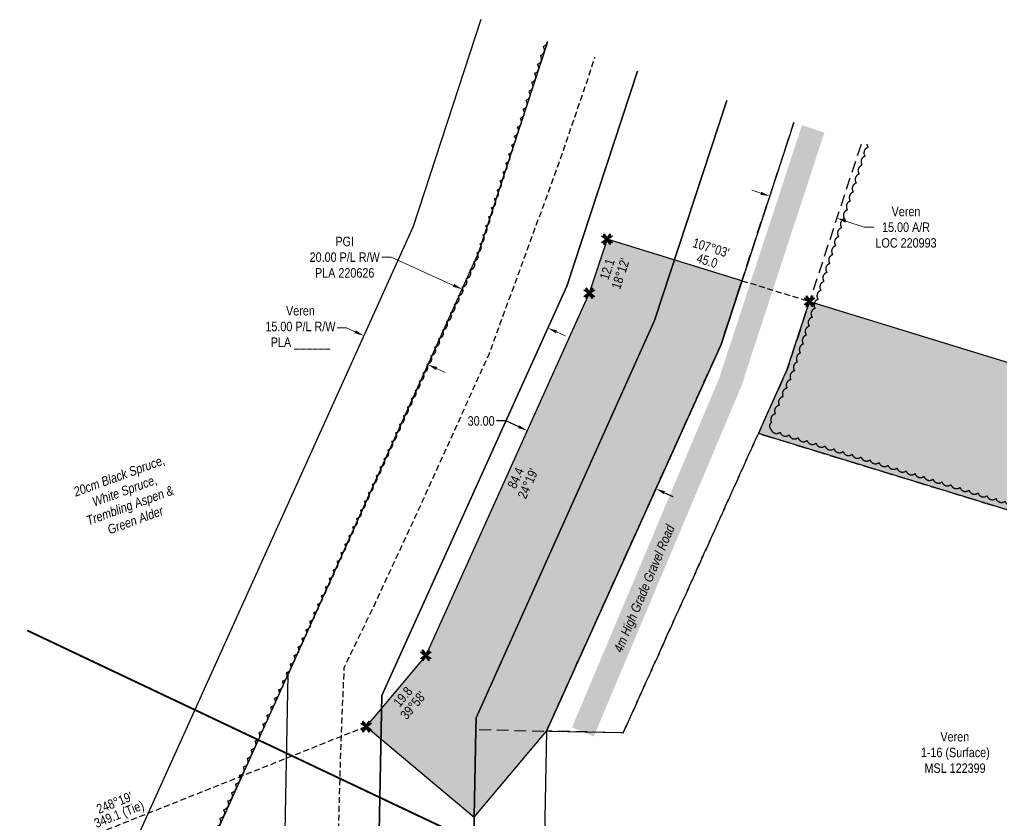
# Model space of a CAD drawing. Extents: x 407676 to 413335, y 6052236 to 6054942.
# Drawn here: x 407687 to 408730, y 6053218 to 6054068 of the extents above; entities that cross this region are included whole.
import ezdxf
from ezdxf.enums import TextEntityAlignment as Align

# ---------------------------------------------------------------- set-up
doc = ezdxf.new("R2010")
doc.units = 0
doc.header["$LTSCALE"] = 5
doc.header["$PDSIZE"] = 0.5
for name, pattern in [('0', [1, 1, 0]), ('DASHDOT2', [12.7, 6.35, -3.175, 0, -3.175]), ('foc-ACCESSROAD', [3.75, 2.5, -1.25]), ('foc-TIELINE', [1.875, 1.25, -0.625]), ('foc-TRAV', [1.875, 1.25, -0.625]), ('UG_PIPE', [1.875, 1.25, -0.625])]:
    doc.linetypes.add(name, pattern=pattern)
doc.layers.get('Defpoints').update_dxf_attribs({"color": 9})
for name, color, linetype in [('AS-PIPE-UG', 44, 'UG_PIPE'), ('AS-ROADS', 254, 'Continuous'), ('AS-WILDLIFE', 131, 'DASHDOT2'), ('C-AR', 13, 'foc-ACCESSROAD'), ('C-RW', 13, 'Continuous'), ('C-WS', 13, 'foc-ACCESSROAD'), ('F-RW', 190, 'Continuous'), ('L-BD', 7, 'Continuous'), ('L-MON', 1, 'Continuous'), ('L-TIE', 7, 'foc-TIELINE'), ('P-PROPOSED', 10, 'Continuous'), ('P-PROPOSED-H', 21, 'Continuous'), ('P-TRAV', 4, 'foc-TRAV'), ('P-TXT', 4, 'Continuous'), ('T-BUSH', 110, '0'), ('T-BUSH-T', 110, 'Continuous')]:
    doc.layers.add(name, color=color, linetype=linetype)
for name, color, linetype, lineweight in [('C-AR-T', 13, 'Continuous', 9), ('C-RW-T', 13, 'Continuous', 9), ('C-WS-T', 13, 'Continuous', 9), ('F-RW-T', 190, 'Continuous', 9), ('T-TEXT', 48, 'Continuous', 18)]:
    doc.layers.add(name, color=color, linetype=linetype, lineweight=lineweight)
doc.styles.add('80CG', font='ARIALN.TTF', dxfattribs={"height": 10})
doc.styles.add('80L', font='ARIALN.TTF', dxfattribs={"height": 10})
doc.styles.add('80LS', font='ARIALNI.TTF', dxfattribs={"height": 10})
doc.dimstyles.new('Compass 5 000', dxfattribs={"dimscale": 5, "dimtxt": 9, "dimasz": 2, "dimexe": 0.2, "dimexo": 0.0625, "dimgap": 0.5, "dimtad": 0, "dimtih": 1, "dimtoh": 1, "dimzin": 0, "dimdsep": 46, "dimtxsty": '80CG', "dimcen": 0.1, "dimse1": 1, "dimse2": 1, "dimclrd": 256, "dimclrt": 256, "dimaunit": 1, "dimadec": 4, "dimazin": 0, "dimtfac": 0.06, "dimtofl": 0, "dimtmove": 0, "dimatfit": 1, "dimfxl": 0.2, "dimtolj": 1, "dimtzin": 0, "dimlwd": -1, "dimarcsym": 0})

# ---------------------------------------------------------------- blocks, each defined once
blk = doc.blocks.new('*D58')
at = {"layer": 'C-AR-T', "transparency": 16777216}
for p, q in [((408474.2, 6053883.7), (408464.7, 6053886.8)), ((408564.5, 6053854), (408584.2, 6053847.5)), ((408584.2, 6053847.5), (408594.2, 6053847.5))]:
    blk.add_line(p, q, dxfattribs=at)
for points in [[(408474.7, 6053885.2), (408473.7, 6053882.1), (408483.7, 6053880.5)], [(408565, 6053855.6), (408564, 6053852.4), (408555, 6053857.1)]]:
    blk.add_solid(points, dxfattribs=at)
at = {"layer": 'Defpoints', "color": 0, "transparency": 16777216}
for p in [(408483.3, 6053879.3), (408554.6, 6053855.9), (408555, 6053857.1)]:
    blk.add_point(p, dxfattribs=at)
at = {"layer": 'C-AR-T', "transparency": 16777216, "insert": (408628.5, 6053847.5), "char_height": 10, "attachment_point": 5, "style": '80CG', "bg_fill": 3, "box_fill_scale": 1.1, "bg_fill_color": 256, "bg_fill_true_color": 13158600, "bg_fill_transparency": 0}
blk.add_mtext('\\A1;Veren\\P15.00 A/R\\PLOC 220993', dxfattribs=at)
blk = doc.blocks.new('TEMP')
h = blk.add_hatch(color=255)
h.dxf.hatch_style = 1
h.paths.add_polyline_path([(0, 0.25), (-0.67, 1.15), (-0.67, 0.67), (-1.15, 0.67), (-0.25, 0), (-1.15, -0.67), (-0.67, -0.67), (-0.67, -1.15), (0, -0.25), (0.67, -1.15), (0.67, -0.67), (1.15, -0.67), (0.25, 0), (1.15, 0.67), (0.67, 0.67), (0.67, 1.15)])
h.paths.add_polyline_path([(0.57, 0.85), (0.57, 0.57), (0.85, 0.57), (0.08, 0), (0.85, -0.57), (0.57, -0.57), (0.57, -0.85), (0, -0.08), (-0.57, -0.85), (-0.57, -0.57), (-0.85, -0.57), (-0.08, 0), (-0.85, 0.57), (-0.57, 0.57), (-0.57, 0.85), (0, 0.08)], flags=16)
h = blk.add_hatch(color=1)
h.dxf.hatch_style = 1
h.paths.add_polyline_path([(0, 0.08), (-0.57, 0.85), (-0.57, 0.57), (-0.85, 0.57), (-0.08, 0), (-0.85, -0.57), (-0.57, -0.57), (-0.57, -0.85), (0, -0.08), (0.57, -0.85), (0.57, -0.57), (0.85, -0.57), (0.08, 0), (0.85, 0.57), (0.57, 0.57), (0.57, 0.85)])
at = {"color": 1}
for p, q in [((-0.08, 0), (0.08, 0)), ((0, 0.08), (0, -0.08))]:
    blk.add_line(p, q, dxfattribs=at)
at = {"color": 255, "flags": 128}
blk.add_lwpolyline([(-0.25, 0), (-1.15, 0.67), (-0.67, 0.67), (-0.67, 1.15), (0, 0.25), (0.67, 1.15), (0.67, 0.67), (1.15, 0.67), (0.25, 0), (1.15, -0.67), (0.67, -0.67), (0.67, -1.15), (0, -0.25), (-0.67, -1.15), (-0.67, -0.67), (-1.15, -0.67)], close=True, dxfattribs=at)
at = {"color": 1, "flags": 128}
blk.add_lwpolyline([(-0.08, 0), (-0.85, 0.57), (-0.57, 0.57), (-0.57, 0.85), (0, 0.08), (0.57, 0.85), (0.57, 0.57), (0.85, 0.57), (0.08, 0), (0.85, -0.57), (0.57, -0.57), (0.57, -0.85), (0, -0.08), (-0.57, -0.85), (-0.57, -0.57), (-0.85, -0.57)], close=True, dxfattribs=at)
blk = doc.blocks.new('*D61')
at = {"layer": 'Defpoints', "color": 0, "transparency": 16777216}
for p in [(408225.1, 6053629.3), (408226.1, 6053631.6), (408361.7, 6053567.6)]:
    blk.add_point(p, dxfattribs=at)
at = {"layer": 'P-TXT', "transparency": 16777216}
for p, q in [((408203.4, 6053641.8), (408193.4, 6053641.8)), ((408217, 6053635.7), (408203.4, 6053641.8)), ((408371.8, 6053565.7), (408380.9, 6053561.6))]:
    blk.add_line(p, q, dxfattribs=at)
for points in [[(408217.6, 6053637.2), (408216.3, 6053634.2), (408226.1, 6053631.6)], [(408372.5, 6053567.2), (408371.1, 6053564.2), (408362.7, 6053569.8)]]:
    blk.add_solid(points, dxfattribs=at)
at = {"layer": 'P-TXT', "transparency": 16777216, "insert": (408177.1, 6053641.8), "char_height": 10, "attachment_point": 5, "style": '80CG'}
blk.add_mtext('\\A1;30.00', dxfattribs=at)
blk = doc.blocks.new('*D69')
at = {"layer": 'Defpoints', "color": 0, "transparency": 16777216}
for p in [(408156.2, 6053780), (408156.9, 6053781.7), (408247.3, 6053738.9)]:
    blk.add_point(p, dxfattribs=at)
at = {"layer": 'F-RW-T', "transparency": 16777216}
for p, q in [((408081.6, 6053815.7), (408071.6, 6053815.7)), ((408147.8, 6053785.8), (408081.6, 6053815.7)), ((408257.1, 6053736.4), (408266.3, 6053732.3))]:
    blk.add_line(p, q, dxfattribs=at)
for points in [[(408148.5, 6053787.3), (408147.1, 6053784.3), (408156.9, 6053781.7)], [(408257.8, 6053737.9), (408256.5, 6053734.9), (408248, 6053740.5)]]:
    blk.add_solid(points, dxfattribs=at)
at = {"layer": 'F-RW-T', "transparency": 16777216, "insert": (408032.1, 6053815.7), "char_height": 10, "attachment_point": 5, "style": '80CG'}
blk.add_mtext('\\A1;PGI\\P20.00 P/L R/W\\PPLA 220626', dxfattribs=at)
blk = doc.blocks.new('*D70')
at = {"layer": 'C-RW-T', "transparency": 16777216}
for p, q in [((408034.1, 6053740.7), (408024.1, 6053740.7)), ((408043.3, 6053736.6), (408034.1, 6053740.7)), ((408129.8, 6053697.4), (408138.9, 6053693.3))]:
    blk.add_line(p, q, dxfattribs=at)
for points in [[(408043.9, 6053738.1), (408042.6, 6053735), (408052.4, 6053732.4)], [(408130.5, 6053699), (408129.1, 6053695.9), (408120.7, 6053701.6)]]:
    blk.add_solid(points, dxfattribs=at)
at = {"layer": 'Defpoints', "color": 0, "transparency": 16777216}
for p in [(408052.4, 6053732.4), (408044.1, 6053714.2), (408112.4, 6053683.3)]:
    blk.add_point(p, dxfattribs=at)
at = {"layer": 'C-RW-T', "transparency": 16777216, "insert": (407985.1, 6053740.7), "char_height": 10, "attachment_point": 5, "style": '80CG'}
blk.add_mtext('\\A1;Veren\\P15.00 P/L R/W\\PPLA ______', dxfattribs=at)

msp = doc.modelspace()

# ---------------------------------------------------------------- hatches: boundary and pattern name
at = {"layer": 'P-PROPOSED-H'}
h = msp.add_hatch(color=256, dxfattribs=at)
h.dxf.hatch_style = 1
h.paths.add_polyline_path([(408310.82, 6053834.763), (408291.99, 6053777.486), (408118.289, 6053392.976), (408054.899, 6053317.343), (408169.811, 6053221.032), (408246.442, 6053312.464), (408431.925, 6053723.055), (408454.191, 6053790.783)])
h = msp.add_hatch(color=256, dxfattribs=at)
h.dxf.hatch_style = 1
h.paths.add_polyline_path([(409171.559, 6053294.608), (409010.755, 6053463.227), (408471.591, 6053628.615), (408501.985, 6053695.895), (408525.942, 6053768.774), (409092.204, 6053595.073), (409175.658, 6053507.563)])

# ---------------------------------------------------------------- linework, layer by layer
at = {"layer": 'AS-PIPE-UG', "flags": 128}
msp.add_lwpolyline([(408099.764, 6052867.504), (408099.759, 6052867.514), (408103.82, 6052973.685), (408096.932, 6053006.769), (408060.902, 6053010.886), (408029.668, 6053014.957), (408022, 6053028.613), (408022.115, 6053084.998), (408024.726, 6053176.012), (408028.353, 6053302.072), (408031.684, 6053380.251), (408062.643, 6053444.083), (408108.803, 6053543.391), (408185.516, 6053712.725), (408259.733, 6053915.322), (408289.231, 6054001.324), (408298.023, 6054028.123)], dxfattribs=at)
at = {"layer": 'AS-ROADS', "const_width": 25, "flags": 128}
msp.add_lwpolyline([(408285.182, 6053311.714), (408441.751, 6053682.972), (408529.826, 6053951.944)], dxfattribs=at)
at = {"layer": 'AS-WILDLIFE', "const_width": 2.001, "flags": 128}
msp.add_lwpolyline([(407694.769, 6053419.484), (409639.676, 6052498.739)], dxfattribs=at)
at = {"layer": 'C-AR', "flags": 128}
msp.add_lwpolyline([(408580.663, 6053935.232), (408501.985, 6053695.895), (408471.591, 6053628.615), (408328.058, 6053310.884), (408246.442, 6053312.464), (408431.925, 6053723.055), (408509.383, 6053958.664)], dxfattribs=at)
at = {"layer": 'C-RW', "flags": 128}
for points in [[(408176.836, 6054067.904), (408104.763, 6053848.348), (407794.886, 6053162.787), (407784.321, 6052626.164), (407891.565, 6052432.101)], [(407957.101, 6052468.317), (407859.666, 6052644.572), (407869.536, 6053145.929), (408174.735, 6053821.14), (408248.064, 6054044.522)]]:
    msp.add_lwpolyline(points, dxfattribs=at)
at = {"layer": 'C-RW'}
for points in [[(408438.164, 6053982.078), (408361.414, 6053748.583), (408171.783, 6053326.727), (408171.618, 6053314.345), (408164.067, 6052924.504), (408163.961, 6052919.887), (408160.673, 6052787.27), (408157.661, 6052665.42), (408113.894, 6052666.34), (408058.232, 6052667.509), (408060.628, 6052789.26), (408071.674, 6053350.376), (408268.078, 6053784.874), (408343.071, 6054013.335)], [(408509.383, 6053958.664), (408431.925, 6053723.055), (408246.442, 6053312.464), (408239.032, 6052923.4), (408235.638, 6052785.781), (408235.097, 6052763.812), (408232.632, 6052663.844), (408157.661, 6052665.42), (408160.673, 6052787.27), (408163.961, 6052919.887), (408164.067, 6052924.504), (408171.618, 6053314.345), (408171.783, 6053326.727), (408361.414, 6053748.583), (408438.164, 6053982.078)]]:
    msp.add_lwpolyline(points, dxfattribs=at)
at = {"layer": 'C-WS', "flags": 128}
msp.add_lwpolyline([(408129.238, 6052557.719), (408128.154, 6052561.969), (408124.046, 6052580.811), (408120.599, 6052599.78), (408117.817, 6052618.862), (408115.782, 6052637.261), (408114.259, 6052657.259), (408113.894, 6052666.34), (408113.488, 6052676.527), (408113.389, 6052695.808), (408113.965, 6052715.082), (408115.216, 6052734.325), (408117.135, 6052753.512), (408119.725, 6052772.621), (408122.368, 6052788.032), (408122.978, 6052791.626), (408126.897, 6052810.508), (408131.47, 6052829.24), (408136.698, 6052847.801), (408142.567, 6052866.17), (408149.076, 6052884.321), (408163.961, 6052919.887), (408164.067, 6052924.504), (408171.618, 6053314.345), (408246.442, 6053312.464), (408328.058, 6053310.884), (408471.591, 6053628.615), (409010.755, 6053463.227), (409171.559, 6053294.608), (409162.537, 6052826.382), (409162.402, 6052819.417), (409161.394, 6052767.42), (409160.955, 6052744.799), (409159.001, 6052644.405), (409159.002, 6052616.563), (409158.987, 6052594.748), (409158.961, 6052524.525)], dxfattribs=at)
at = {"layer": 'F-RW'}
msp.add_lwpolyline([(408343.071, 6054013.335), (408268.078, 6053784.874), (408071.674, 6053350.376), (408060.628, 6052789.26), (408058.232, 6052667.509), (408044.87, 6052667.766), (407958.254, 6052669.431), (407960.65, 6052791.246), (407966.251, 6053075.944), (407972.089, 6053372.814), (408174.735, 6053821.14), (408248.064, 6054044.522)], dxfattribs=at)
at = {"layer": 'L-TIE'}
msp.add_line((408054.899, 6053317.343), (407686.779, 6053170.916), dxfattribs=at)
at = {"layer": 'P-PROPOSED', "flags": 128}
for points in [[(408310.82, 6053834.763), (408291.99, 6053777.486), (408118.289, 6053392.976), (408054.899, 6053317.343), (408169.811, 6053221.032), (408246.442, 6053312.464), (408431.925, 6053723.055), (408454.191, 6053790.783)], [(409171.559, 6053294.608), (409010.755, 6053463.227), (408471.591, 6053628.615), (408501.985, 6053695.895), (408525.942, 6053768.774), (409092.204, 6053595.073), (409175.658, 6053507.563)]]:
    msp.add_lwpolyline(points, close=True, dxfattribs=at)
at = {"layer": 'P-TRAV'}
msp.add_line((408454.191, 6053790.783), (408525.942, 6053768.774), dxfattribs=at)
at = {"layer": 'T-BUSH', "flags": 128}
for points in [[(408247.152, 6054044.821, -0.32174496), (408242.859, 6054039.147, -0.52056705), (408239.807, 6054029.628, -0.52056705), (408236.754, 6054020.11, -0.52056705), (408233.702, 6054010.592, -0.52056705), (408230.649, 6054001.074, -0.52056705), (408227.597, 6053991.556, -0.52056705), (408224.545, 6053982.037, -0.52056705), (408221.492, 6053972.519, -0.52056705), (408218.44, 6053963.001, -0.52056705), (408215.387, 6053953.483, -0.52056705), (408212.335, 6053943.965, -0.52056705), (408209.283, 6053934.446, -0.52056705), (408206.23, 6053924.928, -0.52056705), (408203.178, 6053915.41, -0.52056705), (408200.125, 6053905.892, -0.52056705), (408197.073, 6053896.374, -0.52056705), (408194.02, 6053886.855, -0.52056705), (408190.968, 6053877.337, -0.52056705), (408187.916, 6053867.819, -0.52056705), (408184.863, 6053858.301, -0.52056705), (408181.811, 6053848.783, -0.52056705), (408178.758, 6053839.264, -0.52056705), (408175.706, 6053829.746, -0.52056705), (408172.654, 6053820.228, -0.52056705), (408169.203, 6053810.864, -0.52056705), (408165.052, 6053801.771, -0.52056705), (408160.9, 6053792.678, -0.52056705), (408156.749, 6053783.585, -0.52056705), (408152.598, 6053774.492, -0.52056705), (408148.447, 6053765.399, -0.52056705), (408144.296, 6053756.306, -0.52056705), (408140.145, 6053747.213, -0.52056705), (408135.994, 6053738.12, -0.52056705), (408131.843, 6053729.028, -0.52056705), (408127.691, 6053719.935, -0.52056705), (408123.54, 6053710.842, -0.52056705), (408119.389, 6053701.749, -0.52056705), (408115.238, 6053692.656, -0.52056705), (408111.087, 6053683.563, -0.52056705), (408106.936, 6053674.47, -0.52056705), (408102.785, 6053665.377, -0.52056705), (408098.633, 6053656.284, -0.52056705), (408094.482, 6053647.191, -0.52056705), (408090.331, 6053638.098, -0.52056705), (408086.18, 6053629.005, -0.52056705), (408082.029, 6053619.912, -0.52056705), (408077.878, 6053610.819, -0.52056705), (408073.727, 6053601.726, -0.52056705), (408069.575, 6053592.633, -0.52056705), (408065.424, 6053583.541, -0.52056705), (408061.273, 6053574.448, -0.52056705), (408057.122, 6053565.355, -0.52056705), (408052.971, 6053556.262, -0.52056705), (408048.82, 6053547.169, -0.52056705), (408044.669, 6053538.076, -0.52056705), (408040.518, 6053528.983, -0.52056705), (408036.366, 6053519.89, -0.52056705), (408032.215, 6053510.797, -0.52056705), (408028.064, 6053501.704, -0.52056705), (408023.913, 6053492.611, -0.52056705), (408019.762, 6053483.518, -0.52056705), (408015.611, 6053474.425, -0.52056705), (408011.46, 6053465.332, -0.52056705), (408007.308, 6053456.239, -0.52056705), (408003.157, 6053447.147, -0.52056705), (407999.006, 6053438.054, -0.52056705), (407994.855, 6053428.961, -0.52056705), (407990.704, 6053419.868, -0.52056705), (407986.553, 6053410.775, -0.52056705), (407982.402, 6053401.682, -0.52056705), (407978.25, 6053392.589, -0.52056705), (407974.099, 6053383.496, -0.52056705), (407969.948, 6053374.403, -0.52056705), (407965.797, 6053365.31, -0.52056705), (407961.646, 6053356.217, -0.52056705), (407957.495, 6053347.124, -0.52056705), (407953.344, 6053338.031, -0.52056705), (407949.193, 6053328.938, -0.52056705), (407945.041, 6053319.845, -0.52056705), (407940.89, 6053310.752, -0.52056705), (407936.739, 6053301.66, -0.52056705), (407932.588, 6053292.567, -0.52056705), (407928.437, 6053283.474, -0.52056705), (407924.286, 6053274.381, -0.52056705), (407920.135, 6053265.288, -0.52056705), (407915.983, 6053256.195, -0.52056705), (407911.832, 6053247.102, -0.52056705), (407907.681, 6053238.009, -0.52056705), (407903.53, 6053228.916, -0.52056705), (407899.379, 6053219.823, -0.52056705), (407895.228, 6053210.73, -0.52056705), (407891.077, 6053201.637, -0.52056705), (407886.925, 6053192.544, -0.52056705), (407882.774, 6053183.451, -0.52056705), (407878.623, 6053174.358, -0.52056705), (407874.472, 6053165.265, -0.52056705), (407870.321, 6053156.173, -0.52056705), (407866.17, 6053147.08, -0.52056705), (407865.246, 6053137.231, -0.52056705), (407864.93, 6053127.241, -0.52056705), (407864.613, 6053117.25, -0.52056705), (407864.297, 6053107.259, -0.52056705), (407863.981, 6053097.269, -0.52056705), (407864.438, 6053087.988, -0.52056705), (407874.419, 6053087.451, -0.52056705), (407884.401, 6053086.914, -0.52056705), (407894.382, 6053086.377, -0.52056705), (407904.363, 6053085.84, -0.52056705), (407914.344, 6053085.303, -0.52056705), (407924.325, 6053084.766, -0.52056705), (407934.307, 6053084.229, -0.52056705), (407944.288, 6053083.691, -0.52056705), (407954.269, 6053083.154, -0.52056705), (407964.25, 6053082.617, -0.52056705), (407967.08, 6053075.481, -0.52056705), (407966.814, 6053065.489, -0.52056705), (407966.547, 6053055.497, -0.52056705), (407966.281, 6053045.505, -0.52056705), (407966.015, 6053035.513, -0.52056705), (407965.749, 6053025.521, -0.52056705), (407965.483, 6053015.528, -0.52056705), (407965.217, 6053005.536, -0.52056705), (407964.951, 6052995.544, -0.52056705), (407964.684, 6052985.552, -0.52056705), (407964.418, 6052975.56, -0.52056705), (407964.152, 6052965.568, -0.52056705), (407963.886, 6052955.576, -0.52056705), (407963.62, 6052945.584, -0.52056705), (407963.354, 6052935.591, -0.52056705), (407963.088, 6052925.599, -0.52056705), (407962.821, 6052915.607, -0.52056705), (407962.555, 6052905.615, -0.52056705), (407962.289, 6052895.623, -0.52056705), (407962.023, 6052885.631, -0.52056705), (407961.757, 6052875.639, -0.52056705), (407961.491, 6052865.646, -0.52056705), (407961.225, 6052855.654, -0.52056705), (407960.959, 6052845.662, -0.52056705), (407960.692, 6052835.67, -0.52056705), (407960.426, 6052825.678, -0.52056705), (407960.16, 6052815.686, -0.52056705), (407959.894, 6052805.694, -0.52056705), (407959.628, 6052795.702, -0.52056705), (407959.362, 6052785.709, -0.52056705), (407959.096, 6052775.717, -0.52056705), (407958.829, 6052765.725, -0.52056705), (407958.563, 6052755.733, -0.52056705), (407958.297, 6052745.741, -0.52056705), (407958.031, 6052735.749, -0.52056705), (407957.765, 6052725.757, -0.52056705), (407957.499, 6052715.765, -0.52056705), (407957.233, 6052705.772, -0.52056705), (407956.966, 6052695.78, -0.52056705), (407956.7, 6052685.788, -0.52056705), (407957.45, 6052676.741, -0.52056705), (407967.435, 6052676.275, -0.52056705), (407977.42, 6052675.81, -0.52056705), (407987.405, 6052675.345, -0.52056705), (407997.39, 6052674.879, -0.52056705), (408007.375, 6052674.414, -0.52056705), (408017.359, 6052673.949, -0.52056705), (408027.344, 6052673.483, -0.52056705), (408037.329, 6052673.018, -0.52056705), (408047.238, 6052671.935, -0.52056705), (408057.04, 6052669.976, -0.52056705), (408063.598, 6052663.858, -0.52056705), (408067.883, 6052654.828, -0.52056705), (408072.169, 6052645.798, -0.52056705), (408076.455, 6052636.767, -0.52056705), (408080.74, 6052627.737, -0.52056705), (408085.026, 6052618.707, -0.52056705), (408089.312, 6052609.676, -0.52056705), (408093.597, 6052600.646, -0.52056705), (408097.893, 6052591.621, -0.52056705), (408102.21, 6052582.605, -0.52056705), (408106.528, 6052573.59, -0.52056705), (408110.846, 6052564.575, -0.52056705), (408115.163, 6052555.56, -0.2301925), (408119.516, 6052552.475, -0.2301925)], [(408586.94, 6053935.719, 0.14820043), (408588.147, 6053932.392, 0.52056705), (408585.025, 6053922.896, 0.52056705), (408581.904, 6053913.4, 0.52056705), (408578.782, 6053903.905, 0.52056705), (408575.66, 6053894.409, 0.52056705), (408572.539, 6053884.913, 0.52056705), (408569.417, 6053875.418, 0.52056705), (408566.296, 6053865.922, 0.52056705), (408563.174, 6053856.426, 0.52056705), (408560.053, 6053846.93, 0.52056705), (408556.931, 6053837.435, 0.52056705), (408553.809, 6053827.939, 0.52056705), (408550.688, 6053818.443, 0.52056705), (408547.566, 6053808.947, 0.52056705), (408544.445, 6053799.452, 0.52056705), (408541.323, 6053789.956, 0.52056705), (408538.201, 6053780.46, 0.52056705), (408535.08, 6053770.964, 0.52056705), (408531.958, 6053761.469, 0.52056705), (408528.837, 6053751.973, 0.52056705), (408525.715, 6053742.477, 0.52056705), (408522.594, 6053732.981, 0.52056705), (408519.472, 6053723.486, 0.52056705), (408516.35, 6053713.99, 0.52056705), (408513.229, 6053704.494, 0.52056705), (408510.107, 6053694.998, 0.52056705), (408506.202, 6053685.807, 0.52056705), (408502.087, 6053676.698, 0.52056705), (408497.972, 6053667.589, 0.52056705), (408493.857, 6053658.48, 0.52056705), (408489.742, 6053649.37, 0.52056705), (408485.627, 6053640.261, 0.52056705), (408485.183, 6053632.81, 0.52056705), (408494.739, 6053629.879, 0.52056705), (408504.295, 6053626.948, 0.52056705), (408513.851, 6053624.016, 0.52056705), (408523.407, 6053621.085, 0.52056705), (408532.963, 6053618.154, 0.52056705), (408542.52, 6053615.222, 0.52056705), (408552.076, 6053612.291, 0.52056705), (408561.632, 6053609.36, 0.52056705), (408571.188, 6053606.428, 0.52056705), (408580.744, 6053603.497, 0.52056705), (408590.301, 6053600.566, 0.52056705), (408599.857, 6053597.634, 0.52056705), (408609.413, 6053594.703, 0.52056705), (408618.969, 6053591.771, 0.52056705), (408628.525, 6053588.84, 0.52056705), (408638.081, 6053585.909, 0.52056705), (408647.638, 6053582.977, 0.52056705), (408657.194, 6053580.046, 0.52056705), (408666.75, 6053577.115, 0.52056705), (408676.306, 6053574.183, 0.52056705), (408685.862, 6053571.252, 0.52056705), (408695.418, 6053568.321, 0.52056705), (408704.975, 6053565.389, 0.52056705), (408714.531, 6053562.458, 0.52056705), (408724.087, 6053559.526, 0.52056705), (408733.643, 6053556.595, 0.52056705), (408743.199, 6053553.664, 0.52056705), (408752.756, 6053550.732, 0.52056705), (408762.312, 6053547.801, 0.52056705), (408771.868, 6053544.87, 0.52056705), (408781.424, 6053541.938, 0.52056705), (408790.98, 6053539.007, 0.52056705), (408800.536, 6053536.076, 0.52056705), (408810.093, 6053533.144, 0.52056705), (408819.649, 6053530.213, 0.52056705), (408829.205, 6053527.282, 0.52056705), (408838.761, 6053524.35, 0.52056705), (408848.317, 6053521.419, 0.52056705), (408857.874, 6053518.487, 0.52056705), (408867.43, 6053515.556, 0.52056705), (408876.986, 6053512.625, 0.52056705), (408886.542, 6053509.693, 0.52056705), (408896.098, 6053506.762, 0.52056705), (408905.654, 6053503.831, 0.52056705), (408915.211, 6053500.899, 0.52056705), (408924.767, 6053497.968, 0.52056705), (408934.323, 6053495.037, 0.52056705), (408943.879, 6053492.105, 0.52056705), (408953.435, 6053489.174, 0.52056705), (408962.991, 6053486.242, 0.52056705), (408972.548, 6053483.311, 0.52056705), (408982.104, 6053480.38, 0.52056705), (408991.66, 6053477.448, 0.52056705), (409001.216, 6053474.517, 0.52056705), (409010.772, 6053471.586, 0.52056705), (409018.874, 6053466.3, 0.52056705), (409025.772, 6053459.066, 0.52056705), (409032.671, 6053451.833, 0.52056705), (409039.569, 6053444.599, 0.52056705), (409046.468, 6053437.365, 0.52056705), (409053.366, 6053430.132, 0.52056705), (409060.264, 6053422.898, 0.52056705), (409067.163, 6053415.664, 0.52056705), (409074.061, 6053408.431, 0.52056705), (409080.96, 6053401.197, 0.52056705), (409087.858, 6053393.963, 0.52056705), (409094.756, 6053386.73, 0.52056705), (409101.655, 6053379.496, 0.52056705), (409108.553, 6053372.263, 0.52056705), (409115.452, 6053365.029, 0.52056705), (409122.35, 6053357.795, 0.52056705), (409129.248, 6053350.562, 0.52056705), (409136.147, 6053343.328, 0.52056705), (409143.045, 6053336.094, 0.52056705), (409149.944, 6053328.861, 0.52056705), (409156.842, 6053321.627, 0.52056705), (409163.74, 6053314.393, 0.52056705), (409164.125, 6053323.894, 0.52056705), (409164.317, 6053333.887, 0.52056705), (409164.51, 6053343.881, 0.52056705), (409164.702, 6053353.875, 0.52056705), (409164.894, 6053363.869, 0.52056705), (409165.087, 6053373.863, 0.52056705), (409165.279, 6053383.857, 0.52056705), (409165.471, 6053393.85, 0.52056705), (409165.664, 6053403.844, 0.52056705), (409165.856, 6053413.838, 0.52056705), (409166.049, 6053423.832, 0.52056705), (409166.241, 6053433.826, 0.52056705), (409166.433, 6053443.819, 0.52056705), (409166.626, 6053453.813, 0.52056705), (409166.818, 6053463.807, 0.52056705), (409167.01, 6053473.801, 0.52056705), (409167.203, 6053483.795, 0.52056705), (409167.395, 6053493.789, 0.52056705), (409167.588, 6053503.782, 0.52056705), (409167.781, 6053513.776, 0.52056705), (409167.974, 6053523.77, 0.52056705), (409168.168, 6053533.764, 0.52056705), (409168.361, 6053543.758, 0.52056705), (409168.555, 6053553.751, 0.52056705), (409168.748, 6053563.745, 0.52056705), (409168.942, 6053573.739, 0.52056705), (409169.135, 6053583.733, 0.52056705), (409169.329, 6053593.727, 0.52056705), (409169.522, 6053603.72, 0.52056705), (409169.716, 6053613.714, 0.52056705), (409169.909, 6053623.708, 0.52056705), (409170.103, 6053633.702, 0.52056705), (409170.296, 6053643.696, 0.52056705), (409170.49, 6053653.689, 0.52056705), (409170.684, 6053663.683, 0.52056705), (409170.877, 6053673.677, 0.52056705), (409166.768, 6053682.173, 0.52056705), (409160.409, 6053689.885, 0.52056705), (409154.051, 6053697.597, 0.52056705), (409147.692, 6053705.31, 0.52056705), (409141.333, 6053713.022, 0.52056705), (409134.974, 6053720.734, 0.52056705), (409128.616, 6053728.447, 0.52056705), (409122.257, 6053736.159, 0.52056705), (409115.898, 6053743.871, 0.52056705), (409109.54, 6053751.584, 0.52056705), (409103.181, 6053759.296, 0.52056705), (409096.822, 6053767.009, 0.52056705), (409090.464, 6053774.721, 0.52056705), (409084.105, 6053782.433, 0.52056705), (409077.746, 6053790.146, 0.52056705), (409071.388, 6053797.858, 0.52056705), (409065.029, 6053805.57, 0.52056705), (409058.67, 6053813.283, 0.52056705), (409052.312, 6053820.995, 0.52056705), (409045.953, 6053828.708, 0.52056705), (409039.594, 6053836.42, 0.52056705), (409033.236, 6053844.132, 0.52056705), (409026.877, 6053851.845, 0.52056705), (409020.518, 6053859.557, 0.52056705), (409014.16, 6053867.269, 0.52056705), (409007.801, 6053874.982, 0.52056705), (409001.442, 6053882.694, 0.52056705), (408995.084, 6053890.406, 0.52056705), (408988.725, 6053898.119, 0.52056705), (408982.366, 6053905.831, 0.52056705), (408976.008, 6053913.544, 0.52056705), (408969.649, 6053921.256, 0.52056705), (408963.29, 6053928.968, 0.52056705), (408956.931, 6053936.681, 0.52056705), (408950.573, 6053944.393, 0.52056705), (408944.214, 6053952.105, 0.52056705), (408937.855, 6053959.818, 0.13018417), (408937.891, 6053962.942, 0.13018417)]]:
    msp.add_lwpolyline(points, format="xyb", dxfattribs=at)

# ---------------------------------------------------------------- block references
at = {"layer": 'L-MON', "color": 3, "xscale": 4.997835, "yscale": 4.997835, "zscale": 4.997835}
for p in [(408310.82, 6053834.763), (408291.99, 6053777.486), (408525.942, 6053768.774), (408118.289, 6053392.976), (408054.899, 6053317.343)]:
    msp.add_blockref('TEMP', p, dxfattribs=at)

# ---------------------------------------------------------------- texts
at = {"layer": 'C-WS-T', "insert": (408643.6, 6053311.572), "char_height": 9.99567, "attachment_point": 1, "style": '80L'}
msp.add_mtext_dynamic_manual_height_columns('\\pi21.4493;Veren\\P\\pi0.66363;1-16 (Surface)\\P\\pi4.51257;MSL 122399', width=72.59243, gutter_width=250, heights=[0], dxfattribs=at)
at = {"layer": 'L-BD', "style": '80L'}
for s, height, rotation, p in [("107%%d03'", 9.9957, 342.9466, (408421.339, 6053825.692)), ('45.0', 9.9957, 342.9466, (408417.161, 6053812.075)), ('12.1', 9.9957, 71.801397, (408310.9, 6053803.003)), ("18%%d12'", 9.9957, 71.801397, (408325.144, 6053798.32)), ('84.4', 9.9957, 65.689215, (408213.793, 6053581.322)), ("24%%d19'", 9.9957, 65.689215, (408226.774, 6053575.458)), ('19.8', 9.9957, 50.032639, (408093.872, 6053349.06)), ("39%%d58'", 9.9957, 50.032639, (408104.789, 6053339.91)), ("248%%d19'", 9.9957, 21.6911, (407787.566, 6053236.555)), ('349.1 (Tie)', 9.99567, 21.6911, (407792.83, 6053223.32))]:
    msp.add_text(s, height=height, rotation=rotation, dxfattribs=at).set_placement(p, align=Align.MIDDLE)
at = {"layer": 'T-BUSH-T', "insert": (407790.886, 6053588.281), "char_height": 10.00004, "width": 101.9102, "attachment_point": 2, "rotation": 20, "style": '80LS'}
msp.add_mtext('20cm Black Spruce, White Spruce, Trembling Aspen & Green Alder', dxfattribs=at)
at = {"layer": 'T-TEXT', "insert": (408345.603, 6053465.919), "char_height": 9.99567, "width": 145.77355, "attachment_point": 2, "rotation": 67.133671, "style": '80LS'}
msp.add_mtext('4m High Grade Gravel Road', dxfattribs=at)

# ---------------------------------------------------------------- dimensions: what is measured, and where the dimension line sits
at = {"layer": 'C-RW-T'}
dim = msp.add_linear_dim(base=(408052.371, 6053732.437), p1=(408112.44, 6053683.322), p2=(408044.127, 6053714.199), angle=155.676772, text='Veren\\P15.00 P/L R/W\\PPLA ______', dimstyle='Compass 5 000', dxfattribs=at)
dim.commit()
dim.dimension.update_dxf_attribs({"geometry": '*D70', "text_midpoint": (407985.06, 6053740.675), "dimtype": 161})
at = {"layer": 'F-RW-T'}
dim = msp.add_linear_dim(base=(408156.911, 6053781.707), p1=(408247.278, 6053738.859), p2=(408156.16, 6053780.045), angle=155.676772, text='PGI\\P20.00 P/L R/W\\PPLA 220626', dimstyle='Compass 5 000', dxfattribs=at)
dim.commit()
dim.dimension.update_dxf_attribs({"geometry": '*D69', "text_midpoint": (408032.07, 6053815.744), "dimtype": 161})
at = {"layer": 'P-TXT'}
dim = msp.add_linear_dim(base=(408226.073, 6053631.571), p1=(408361.7, 6053567.603), p2=(408225.06, 6053629.329), angle=155.689208, text='30.00', dimstyle='Compass 5 000', dxfattribs=at)
dim.commit()
dim.dimension.update_dxf_attribs({"geometry": '*D61', "text_midpoint": (408177.101, 6053641.802), "dimtype": 161})

# ---------------------------------------------------------------- next in the draw order: dimensions: what is measured, and where the dimension line sits
at = {"layer": 'C-AR-T'}
dim = msp.add_linear_dim(base=(408554.977, 6053857.095), p1=(408483.304, 6053879.339), p2=(408554.586, 6053855.906), angle=341.802471, text='Veren\\P15.00 A/R\\PLOC 220993', dimstyle='Compass 5 000', override={"dimtfill": 1}, dxfattribs=at)
dim.commit()
dim.dimension.update_dxf_attribs({"geometry": '*D58', "text_midpoint": (408628.51, 6053847.485), "dimtype": 161})

doc.saveas('drawing.dxf')
